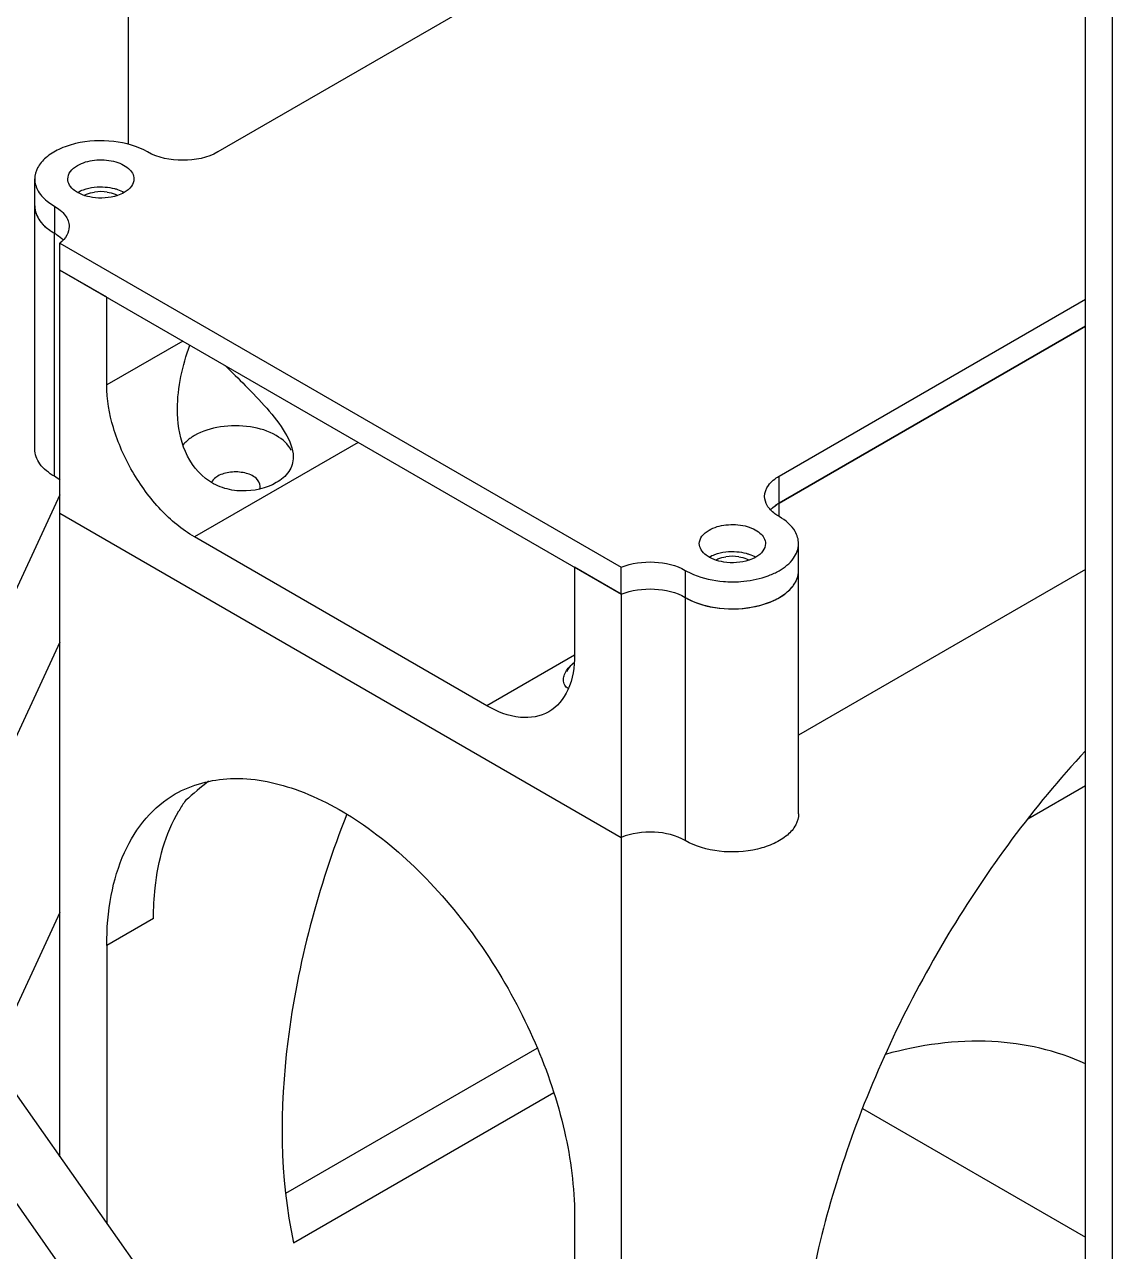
# Model space of a CAD drawing. Header units: millimetres. Extents: x 0 to 1189, y 0 to 841.
# Drawn here: x 619.7 to 685.5, y 498.7 to 572.8 of the extents above; entities that cross this region are included whole.
import ezdxf

# ---------------------------------------------------------------- set-up
doc = ezdxf.new("R2010")
doc.units = ezdxf.units.MM
doc.header["$LTSCALE"] = 65.395
doc.layers.get('0').update_dxf_attribs({"linetype": 'CONTINUOUS'})
doc.layers.add('AXIS', color=7, linetype='CONTINUOUS')
doc.layers.add('SURFACES', color=7, linetype='CONTINUOUS')

msp = doc.modelspace()

# ---------------------------------------------------------------- linework, layer by layer
at = {"color": 7, "linetype": 'Continuous'}
for p, q in [((626.036, 565.606), (626.036, 698.577)), ((569.733, 578.597), (683.898, 416.179)), ((683.898, 409.647), (567.284, 575.55)), ((624.72, 556.368), (621.891, 558.001)), ((621.891, 504.394), (621.891, 558.001)), ((624.72, 551.061), (624.72, 556.368)), ((683.898, 554.608), (665.378, 543.916)), ((621.891, 544.424), (610.701, 520.313)), ((621.891, 543.304), (655.832, 523.708)), ((647.701, 531.669), (630.023, 541.875)), ((655.832, 538.405), (653.004, 540.038)), ((653.004, 540.038), (653.004, 534.731)), ((683.898, 539.911), (666.55, 529.896)), ((655.832, 538.405), (655.832, 456.107)), ((621.891, 535.501), (613.196, 516.765)), ((621.891, 519.171), (617.76, 510.27)), ((624.72, 517.176), (624.72, 500.37)), ((670.42, 507.318), (683.898, 499.537)), ((653.004, 500.846), (653.004, 460.131))]:
    msp.add_line(p, q, dxfattribs=at)
at = {"color": 9, "linetype": 'Continuous'}
for p, q in [((621.555, 545.539), (621.555, 560.236)), ((629.316, 553.714), (624.72, 551.061)), ((639.923, 547.59), (630.023, 541.875)), ((665.378, 543.1), (665.378, 543.916)), ((659.704, 538.211), (659.704, 523.514)), ((653.004, 534.731), (647.701, 531.669)), ((627.548, 518.809), (624.72, 517.176))]:
    msp.add_line(p, q, dxfattribs=at)
at = {"color": 7, "linetype": 'Continuous'}
for centre, radius, start, end in [((621.713, 561.879), 1.347, 180.02009, 186.8999), ((621.738, 561.883), 1.372, 186.9059, 191.70772), ((621.792, 561.895), 1.427, 191.73836, 198.70536), ((621.867, 561.919), 1.506, 198.68284, 201.62609), ((621.974, 561.963), 1.622, 201.68478, 208.71064), ((622.099, 562.03), 1.763, 208.66421, 211.77757), ((622.227, 562.111), 1.915, 211.81367, 217.2338), ((622.372, 562.22), 2.096, 217.20734, 220.57863), ((622.53, 562.357), 2.305, 220.60532, 225.10112), ((622.708, 562.534), 2.556, 225.07562, 227.91521), ((622.896, 562.745), 2.839, 227.94284, 232.32141), ((623.064, 562.959), 3.111, 232.28647, 234.37382), ((623.272, 563.256), 3.474, 234.44279, 240.37174), ((666.668, 541.676), 2.585, 119.92722, 125.76032), ((666.171, 542.287), 1.796, 134.5741, 137.05739), ((666.262, 542.194), 1.926, 132.20082, 134.57497), ((665.208, 539.834), 1.342, 356.11237, 0.0001), ((636.244, 521.103), 8.311, 144.42836, 149.50007)]:
    msp.add_arc(centre, radius, start, end, dxfattribs=at)
msp.add_ellipse((634.548, 506.521), major_axis=(14.142, 24.495), ratio=0.577349, start_param=0.969734, end_param=1.041418, dxfattribs=at)
for points, knots in [([(621.555, 560.236), (621.606, 560.207), (621.798, 560.089), (621.975, 559.946), (622.088, 559.825)], [0, 0, 0, 0, 0.264991, 1, 1, 1, 1]), ([(631.872, 552.239), (632.281, 551.837), (633.141, 550.996), (634.409, 549.668), (635.511, 548.305), (635.997, 547.207), (635.998, 546.698)], [0, 0, 0, 0, 0.24531, 0.514609, 0.782403, 1, 1, 1, 1]), ([(630.023, 541.875), (629.27, 542.31), (627.845, 543.509), (626.182, 545.781), (625.046, 548.358), (624.72, 550.191), (624.72, 551.061)], [0, 0, 0, 0, 0.237237, 0.499999, 0.762762, 1, 1, 1, 1]), ([(634.973, 545.155), (634.351, 544.796), (633.197, 544.54), (631.702, 544.792), (630.305, 545.539), (629.192, 547.262), (628.998, 548.825), (628.998, 549.603)], [0, 0, 0, 0, 0.235647, 0.364446, 0.492837, 0.74466, 1, 1, 1, 1]), ([(635.879, 547.093), (635.699, 547.48), (634.9, 548.163), (633.363, 548.61), (631.636, 548.616), (630.5, 548.274), (630.023, 547.999)], [0, 0, 0, 0, 0.200159, 0.458543, 0.741569, 1, 1, 1, 1]), ([(630.023, 547.999), (629.953, 547.958), (629.699, 547.799), (629.468, 547.598), (629.329, 547.428)], [0, 0, 0, 0, 0.267992, 1, 1, 1, 1]), ([(621.555, 545.539), (621.219, 545.731), (620.643, 546.167), (620.366, 546.868), (620.366, 547.182)], [0, 0, 0, 0, 0.551329, 1, 1, 1, 1]), ([(635.998, 546.698), (635.998, 546.395), (635.792, 545.739), (635.266, 545.324), (634.973, 545.155)], [0, 0, 0, 0, 0.471623, 1, 1, 1, 1]), ([(631.437, 545.549), (631.393, 545.524), (631.241, 545.424), (631.108, 545.286), (631.052, 545.167)], [0, 0, 0, 0, 0.277963, 1, 1, 1, 1]), ([(633.998, 544.937), (633.998, 545.118), (633.728, 545.527), (633.038, 545.786), (632.225, 545.835), (631.669, 545.683), (631.437, 545.549)], [0, 0, 0, 0, 0.183582, 0.435238, 0.728409, 1, 1, 1, 1]), ([(660.04, 538.036), (660.665, 537.745), (662.076, 537.435), (663.84, 537.574), (665.114, 538.024), (665.861, 538.488), (666.378, 539.063), (666.532, 539.525), (666.547, 539.743)], [0, 0, 0, 0, 0.27568, 0.564341, 0.6964, 0.812906, 0.912633, 1, 1, 1, 1]), ([(655.832, 538.405), (656.456, 538.661), (657.805, 538.841), (659.146, 538.537), (659.704, 538.211)], [0, 0, 0, 0, 0.510163, 1, 1, 1, 1]), ([(653.004, 534.731), (653.004, 534.014), (652.83, 532.684), (651.956, 531.589), (651.451, 531.297)], [0, 0, 0, 0, 0.550785, 1, 1, 1, 1]), ([(652.435, 533.638), (652.462, 533.695), (652.604, 533.943), (652.809, 534.15), (652.982, 534.287)], [0, 0, 0, 0, 0.223673, 1, 1, 1, 1]), ([(652.981, 534.271), (652.931, 534.231), (652.752, 534.073), (652.597, 533.885), (652.51, 533.733)], [0, 0, 0, 0, 0.266975, 1, 1, 1, 1]), ([(652.333, 533.226), (652.333, 533.259), (652.342, 533.401), (652.388, 533.539), (652.435, 533.638)], [0, 0, 0, 0, 0.23172, 1, 1, 1, 1]), ([(652.629, 532.704), (652.54, 532.756), (652.38, 532.906), (652.333, 533.121), (652.333, 533.226)], [0, 0, 0, 0, 0.49469, 1, 1, 1, 1]), ([(651.451, 531.297), (650.945, 531.005), (649.56, 530.796), (648.321, 531.311), (647.701, 531.669)], [0, 0, 0, 0, 0.449216, 1, 1, 1, 1]), ([(683.894, 528.945), (680.748, 525.544), (675.174, 518.01), (669.28, 505.616), (666.223, 493.146), (666.336, 484.9), (667.125, 481.238)], [0, 0, 0, 0, 0.266491, 0.534815, 0.784489, 1, 1, 1, 1]), ([(628.864, 526.333), (629.863, 526.909), (632.373, 527.553), (636.413, 526.743), (640.54, 524.488), (644.497, 520.983), (647.991, 516.511), (650.741, 511.427), (652.526, 506.149), (653.004, 502.555), (653.004, 500.846)], [0, 0, 0, 0, 0.086937, 0.186415, 0.303812, 0.43763, 0.582131, 0.729445, 0.871175, 1, 1, 1, 1]), ([(624.72, 517.176), (624.72, 518.19), (624.873, 520.117), (625.654, 522.766), (626.969, 524.914), (628.204, 525.952), (628.864, 526.333)], [0, 0, 0, 0, 0.289752, 0.54908, 0.782217, 1, 1, 1, 1]), ([(627.548, 518.809), (627.548, 519.429), (627.656, 521.666), (628.258, 523.923), (629.083, 525.321)], [0, 0, 0, 0, 0.276426, 1, 1, 1, 1]), ([(666.55, 525.137), (666.55, 524.906), (666.41, 524.405), (665.863, 523.785), (665.056, 523.295), (663.677, 522.839), (661.803, 522.747), (660.322, 523.153), (659.704, 523.514)], [0, 0, 0, 0, 0.087165, 0.186954, 0.304761, 0.439043, 0.730577, 1, 1, 1, 1]), ([(659.704, 523.514), (659.146, 523.84), (657.805, 524.144), (656.456, 523.964), (655.832, 523.708)], [0, 0, 0, 0, 0.489837, 1, 1, 1, 1])]:
    msp.add_open_spline(points, degree=3, knots=knots, dxfattribs=at)
for points in [[(628.998, 549.603), (628.998, 550.914), (629.29, 552.236), (629.753, 553.463)], [(621.896, 545.307), (621.789, 545.394), (621.674, 545.471), (621.555, 545.539)], [(633.969, 544.767), (633.987, 544.821), (633.998, 544.879), (633.998, 544.937)], [(664.968, 543.621), (665.028, 543.675), (665.092, 543.726), (665.157, 543.774)], [(659.704, 538.211), (659.813, 538.147), (659.925, 538.089), (660.04, 538.036)]]:
    msp.add_open_spline(points, degree=3, dxfattribs=at)
at = {"layer": 'AXIS', "color": 7, "linetype": 'Continuous'}
for p, q in [((683.898, 595.433), (631.437, 565.145)), ((620.366, 547.182), (620.366, 563.512)), ((621.891, 559.634), (655.832, 540.038)), ((621.891, 558.001), (621.891, 559.634)), ((621.891, 558.001), (655.832, 538.405)), ((665.378, 545.549), (683.898, 556.241)), ((665.378, 543.916), (683.898, 554.608)), ((666.55, 525.137), (666.55, 541.467)), ((655.832, 538.405), (655.832, 540.038))]:
    msp.add_line(p, q, dxfattribs=at)
at = {"layer": 'AXIS', "color": 9, "linetype": 'Continuous'}
for p, q in [((621.555, 561.869), (621.555, 560.236)), ((665.378, 543.916), (665.378, 545.549)), ((659.704, 539.844), (659.704, 538.211))]:
    msp.add_line(p, q, dxfattribs=at)
at = {"layer": 'AXIS', "color": 7, "linetype": 'Continuous'}
for centre, radius, start, end in [((624.366, 560.201), 2.544, 81.22203, 98.77797), ((666.72, 541.591), 2.685, 119.97363, 123.36184), ((666.186, 542.274), 1.816, 133.83876, 137.06927), ((662.55, 538.156), 2.544, 81.22203, 98.77797), ((662.548, 546.022), 6.865, 265.51903, 269.86297)]:
    msp.add_arc(centre, radius, start, end, dxfattribs=at)
for points, knots in [([(627.194, 565.145), (626.576, 565.502), (625.097, 565.903), (623.226, 565.808), (621.853, 565.351), (621.05, 564.861), (620.506, 564.242), (620.366, 563.743), (620.366, 563.512)], [0, 0, 0, 0, 0.269907, 0.561318, 0.69546, 0.813131, 0.912848, 1, 1, 1, 1]), ([(622.952, 564.329), (623.261, 564.507), (624.002, 564.707), (624.937, 564.661), (625.625, 564.428), (626.118, 564.138), (626.367, 563.752), (626.366, 563.51)], [0, 0, 0, 0, 0.271194, 0.563904, 0.698628, 0.816807, 1, 1, 1, 1]), ([(622.366, 563.514), (622.367, 563.669), (622.503, 564.016), (622.787, 564.233), (622.952, 564.329)], [0, 0, 0, 0, 0.449532, 1, 1, 1, 1]), ([(620.366, 563.512), (620.366, 563.254), (620.544, 562.689), (620.956, 562.284), (621.198, 562.103)], [0, 0, 0, 0, 0.459939, 1, 1, 1, 1]), ([(623.851, 562.397), (623.648, 562.428), (623.271, 562.522), (622.789, 562.77), (622.455, 563.103), (622.366, 563.385), (622.366, 563.514)], [0, 0, 0, 0, 0.308074, 0.579489, 0.806321, 1, 1, 1, 1]), ([(622.952, 562.696), (623.066, 562.761), (623.595, 562.997), (624.191, 563.058), (624.634, 563.023)], [0, 0, 0, 0, 0.22856, 1, 1, 1, 1]), ([(624.634, 563.023), (624.823, 563.008), (625.071, 562.969), (625.311, 562.898), (625.368, 562.878)], [0, 0, 0, 0, 0.758549, 1, 1, 1, 1]), ([(626.366, 563.51), (626.366, 563.355), (626.229, 563.008), (625.945, 562.791), (625.78, 562.696)], [0, 0, 0, 0, 0.449532, 1, 1, 1, 1]), ([(623.356, 562.519), (623.401, 562.543), (623.599, 562.634), (623.813, 562.69), (623.978, 562.716)], [0, 0, 0, 0, 0.233684, 1, 1, 1, 1]), ([(625.78, 562.696), (625.65, 562.62), (625.042, 562.361), (624.352, 562.319), (623.851, 562.397)], [0, 0, 0, 0, 0.229018, 1, 1, 1, 1]), ([(620.366, 561.881), (620.366, 561.566), (620.643, 560.864), (621.219, 560.428), (621.555, 560.236)], [0, 0, 0, 0, 0.448659, 1, 1, 1, 1]), ([(621.555, 561.869), (621.805, 561.726), (622.236, 561.399), (622.446, 560.875), (622.446, 560.64)], [0, 0, 0, 0, 0.550926, 1, 1, 1, 1]), ([(621.555, 560.236), (621.606, 560.207), (621.797, 560.09), (621.974, 559.947), (622.086, 559.827)], [0, 0, 0, 0, 0.265651, 1, 1, 1, 1]), ([(622.446, 560.64), (622.447, 560.457), (622.329, 560.062), (622.054, 559.766), (621.891, 559.634)], [0, 0, 0, 0, 0.464722, 1, 1, 1, 1]), ([(664.5, 544.325), (664.5, 544.558), (664.704, 545.08), (665.13, 545.406), (665.378, 545.549)], [0, 0, 0, 0, 0.449249, 1, 1, 1, 1]), ([(665.113, 543.275), (664.934, 543.411), (664.63, 543.713), (664.5, 544.133), (664.5, 544.325)], [0, 0, 0, 0, 0.539551, 1, 1, 1, 1]), ([(666.495, 541.847), (666.46, 541.968), (666.23, 542.494), (665.761, 542.879), (665.378, 543.1)], [0, 0, 0, 0, 0.221725, 1, 1, 1, 1]), ([(660.55, 541.469), (660.55, 541.624), (660.687, 541.971), (660.971, 542.188), (661.136, 542.283)], [0, 0, 0, 0, 0.449532, 1, 1, 1, 1]), ([(661.136, 542.283), (661.445, 542.462), (662.185, 542.662), (663.121, 542.616), (663.808, 542.383), (664.302, 542.092), (664.551, 541.707), (664.55, 541.465)], [0, 0, 0, 0, 0.271194, 0.563904, 0.698628, 0.816807, 1, 1, 1, 1]), ([(662.034, 540.351), (661.832, 540.383), (661.455, 540.477), (660.973, 540.725), (660.639, 541.058), (660.549, 541.34), (660.55, 541.469)], [0, 0, 0, 0, 0.308074, 0.579489, 0.806321, 1, 1, 1, 1]), ([(664.55, 541.465), (664.549, 541.31), (664.413, 540.963), (664.129, 540.746), (663.964, 540.65)], [0, 0, 0, 0, 0.449532, 1, 1, 1, 1]), ([(665.37, 539.829), (665.703, 540.02), (666.275, 540.456), (666.55, 541.154), (666.55, 541.467)], [0, 0, 0, 0, 0.551004, 1, 1, 1, 1]), ([(661.136, 540.65), (661.25, 540.716), (661.778, 540.951), (662.375, 541.013), (662.818, 540.978)], [0, 0, 0, 0, 0.22856, 1, 1, 1, 1]), ([(662.818, 540.978), (663.007, 540.963), (663.255, 540.923), (663.494, 540.852), (663.551, 540.833)], [0, 0, 0, 0, 0.758549, 1, 1, 1, 1]), ([(655.832, 540.038), (656.456, 540.294), (657.805, 540.475), (659.146, 540.17), (659.704, 539.844)], [0, 0, 0, 0, 0.510167, 1, 1, 1, 1]), ([(661.54, 540.474), (661.585, 540.498), (661.783, 540.589), (661.997, 540.645), (662.162, 540.67)], [0, 0, 0, 0, 0.233684, 1, 1, 1, 1]), ([(663.964, 540.65), (663.834, 540.575), (663.226, 540.315), (662.535, 540.274), (662.034, 540.351)], [0, 0, 0, 0, 0.229018, 1, 1, 1, 1]), ([(659.704, 539.844), (659.864, 539.751), (660.589, 539.397), (661.394, 539.227), (662.012, 539.178)], [0, 0, 0, 0, 0.229601, 1, 1, 1, 1]), ([(659.704, 538.211), (660.322, 537.85), (661.802, 537.444), (663.676, 537.536), (665.055, 537.992), (665.862, 538.481), (666.409, 539.101), (666.549, 539.601), (666.55, 539.832)], [0, 0, 0, 0, 0.269417, 0.560898, 0.695195, 0.813009, 0.912833, 1, 1, 1, 1]), ([(662.532, 539.158), (662.706, 539.157), (663.383, 539.181), (664.058, 539.304), (664.535, 539.462)], [0, 0, 0, 0, 0.257379, 1, 1, 1, 1]), ([(664.535, 539.462), (664.61, 539.487), (664.897, 539.589), (665.175, 539.717), (665.37, 539.829)], [0, 0, 0, 0, 0.260379, 1, 1, 1, 1]), ([(655.832, 538.405), (656.456, 538.661), (657.805, 538.841), (659.146, 538.537), (659.704, 538.211)], [0, 0, 0, 0, 0.510163, 1, 1, 1, 1])]:
    msp.add_open_spline(points, degree=3, knots=knots, dxfattribs=at)
for points in [[(631.437, 565.145), (630.807, 564.782), (629.316, 564.494), (627.824, 564.782), (627.194, 565.145)], [(624.754, 562.716), (624.916, 562.69), (625.077, 562.649), (625.228, 562.587)], [(625.228, 562.587), (625.278, 562.567), (625.327, 562.545), (625.375, 562.52)], [(625.368, 562.878), (625.51, 562.831), (625.65, 562.771), (625.78, 562.696)], [(621.198, 562.103), (621.312, 562.017), (621.431, 561.94), (621.555, 561.869)], [(664.928, 543.584), (665.025, 543.676), (665.131, 543.759), (665.243, 543.833)], [(665.378, 543.1), (665.286, 543.153), (665.198, 543.211), (665.113, 543.275)], [(666.55, 541.467), (666.55, 541.595), (666.531, 541.724), (666.495, 541.847)], [(663.551, 540.833), (663.694, 540.786), (663.834, 540.726), (663.964, 540.65)], [(662.938, 540.67), (663.1, 540.645), (663.26, 540.604), (663.412, 540.542)], [(663.412, 540.542), (663.462, 540.522), (663.511, 540.5), (663.558, 540.475)]]:
    msp.add_open_spline(points, degree=3, dxfattribs=at)
at = {"layer": 'SURFACES', "color": 7, "linetype": 'Continuous'}
for p, q in [((685.531, 396.334), (685.531, 677.21)), ((683.898, 397.277), (683.898, 674.887)), ((680.416, 524.837), (683.898, 526.847)), ((635.549, 502.199), (650.752, 510.976)), ((636.012, 499.2), (651.744, 508.283))]:
    msp.add_line(p, q, dxfattribs=at)
for points, knots in [([(639.229, 525.11), (637.517, 520.701), (635.17, 512.153), (635.157, 503.169), (636.012, 499.2)], [0, 0, 0, 0, 0.538082, 1, 1, 1, 1]), ([(683.901, 510.017), (682.144, 510.836), (678.022, 511.76), (673.89, 511.164), (671.804, 510.594)], [0, 0, 0, 0, 0.472668, 1, 1, 1, 1])]:
    msp.add_open_spline(points, degree=3, knots=knots, dxfattribs=at)

doc.saveas('drawing.dxf')
